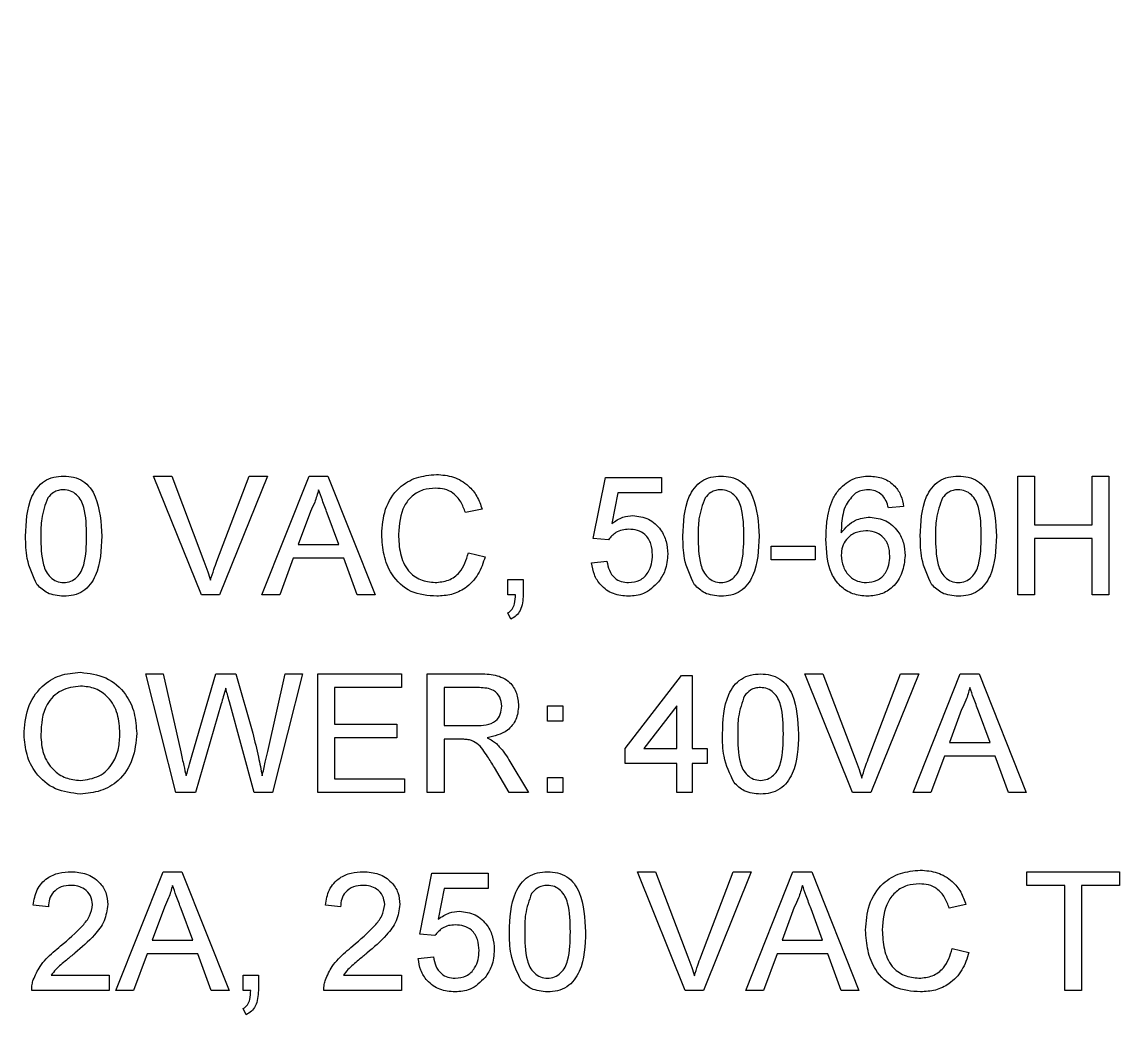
# Model space of a CAD drawing. Header units: inches. Extents: x 0.2 to 38.3, y 0.1 to 29.6.
# Drawn here: x 30.08 to 30.636, y 8.358 to 8.866 of the extents above; entities that cross this region are included whole.
import ezdxf

# ---------------------------------------------------------------- set-up
doc = ezdxf.new("R2010")
doc.units = ezdxf.units.IN
doc.header["$LTSCALE"] = 3.5
doc.header["$MEASUREMENT"] = 0
doc.styles.add('SLDTEXTSTYLE0', font='TXT', dxfattribs={"width": 0.75})
doc.dimstyles.new('SLDDIMSTYLE0', dxfattribs={"dimtxt": 0.401042, "dimasz": 0.385, "dimexe": 0, "dimexo": 0.0625, "dimgap": 0.10026, "dimtad": 0, "dimtih": 1, "dimtoh": 1, "dimrnd": 1e-09, "dimzin": 12, "dimdsep": 46, "dimtxsty": 'SLDTEXTSTYLE0', "dimsah": 1, "dimcen": 0.09, "dimadec": 0, "dimazin": 3, "dimtfac": 1, "dimtofl": 0, "dimtmove": 0, "dimatfit": 3, "dimfxl": 1, "dimfrac": 2, "dimtolj": 1, "dimtzin": 12, "dimarcsym": 0})

# ---------------------------------------------------------------- blocks, each defined once
blk = doc.blocks.new('_D_7')
at = {"color": 7, "linetype": 'Continuous', "lineweight": 0}
for p, q in [((27.09176, 8.5333), (27.09176, 12.37113)), ((35.3657, 8.9513), (35.3657, 12.37113)), ((27.09176, 12.12613), (29.76689, 12.12613)), ((30.24002, 12.12613), (30.11803, 12.12613)), ((30.11803, 12.12613), (30.11803, 11.48892)), ((32.57571, 12.12613), (32.6977, 12.12613)), ((32.6977, 12.12613), (32.6977, 11.48892)), ((35.3657, 12.12613), (33.04884, 12.12613)), ((30.11803, 11.48892), (30.24002, 11.48892)), ((32.6977, 11.48892), (32.57571, 11.48892))]:
    blk.add_line(p, q, dxfattribs=at)
for points in [[(27.09176, 12.12613), (27.47676, 12.07363), (27.47676, 12.17863)], [(35.3657, 12.12613), (34.9807, 12.17863), (34.9807, 12.07363)]]:
    blk.add_solid(points, dxfattribs=at)
at = {"color": 7, "linetype": 'Continuous', "lineweight": 0, "char_height": 0.401042, "attachment_point": 1, "style": 'SLDTEXTSTYLE0'}
for s, insert in [('8.27in', (30.67299, 12.72443)), ('210.2mm', (30.24002, 12.00589))]:
    blk.add_mtext(s, dxfattribs=dict(at, insert=insert))

msp = doc.modelspace()

# ---------------------------------------------------------------- linework, layer by layer
at = {"color": 7, "linetype": 'Continuous', "lineweight": 15}
for p, q in [((30.14603, 8.6363), (30.1552, 8.6363)), ((30.17023, 8.5763), (30.14603, 8.6363)), ((30.1552, 8.6363), (30.17153, 8.59329)), ((30.17808, 8.59329), (30.19444, 8.6363)), ((30.20361, 8.6363), (30.1794, 8.5763)), ((30.19444, 8.6363), (30.20361, 8.6363)), ((30.20084, 8.5763), (30.22466, 8.6363)), ((30.22466, 8.6363), (30.23421, 8.6363)), ((30.23421, 8.6363), (30.25803, 8.5763)), ((30.5829, 8.6363), (30.59136, 8.6363)), ((30.5829, 8.5763), (30.5829, 8.6363)), ((30.59136, 8.6363), (30.59136, 8.61168)), ((30.62059, 8.6363), (30.62905, 8.6363)), ((30.62059, 8.61168), (30.62059, 8.6363)), ((30.62905, 8.6363), (30.62905, 8.5763)), ((30.36828, 8.60476), (30.37444, 8.63553)), ((30.37444, 8.63553), (30.4029, 8.63553)), ((30.4029, 8.63553), (30.4029, 8.62784)), ((30.38072, 8.62784), (30.37767, 8.6123)), ((30.4029, 8.62784), (30.38072, 8.62784)), ((30.31213, 8.61963), (30.30367, 8.61781)), ((30.5252, 8.62091), (30.51751, 8.62015)), ((30.22534, 8.61829), (30.2192, 8.60168)), ((30.23968, 8.60168), (30.23385, 8.61745)), ((30.59136, 8.61168), (30.62059, 8.61168)), ((30.37597, 8.60399), (30.36828, 8.60476)), ((30.59136, 8.60476), (30.59136, 8.5763)), ((30.62059, 8.60476), (30.59136, 8.60476)), ((30.62059, 8.5763), (30.62059, 8.60476)), ((30.2192, 8.60168), (30.23968, 8.60168)), ((30.3052, 8.59748), (30.31367, 8.59551)), ((30.45828, 8.60091), (30.48059, 8.60091)), ((30.45828, 8.59399), (30.45828, 8.60091)), ((30.48059, 8.60091), (30.48059, 8.59399)), ((30.21665, 8.59476), (30.20982, 8.5763)), ((30.24222, 8.59476), (30.21665, 8.59476)), ((30.24905, 8.5763), (30.24222, 8.59476)), ((30.36751, 8.59245), (30.3752, 8.59322)), ((30.48059, 8.59399), (30.45828, 8.59399)), ((30.3252, 8.58399), (30.3329, 8.58399)), ((30.3252, 8.5763), (30.3252, 8.58399)), ((30.3329, 8.58399), (30.3329, 8.5763)), ((30.1794, 8.5763), (30.17023, 8.5763)), ((30.20982, 8.5763), (30.20084, 8.5763)), ((30.25803, 8.5763), (30.24905, 8.5763)), ((30.32903, 8.5763), (30.3252, 8.5763)), ((30.59136, 8.5763), (30.5829, 8.5763)), ((30.62905, 8.5763), (30.62059, 8.5763)), ((30.32674, 8.56399), (30.3252, 8.56707)), ((30.14213, 8.5363), (30.15087, 8.5363)), ((30.15724, 8.4763), (30.14213, 8.5363)), ((30.15087, 8.5363), (30.15977, 8.49684)), ((30.1656, 8.49535), (30.17745, 8.5363)), ((30.17745, 8.5363), (30.18763, 8.5363)), ((30.18763, 8.5363), (30.1962, 8.50624)), ((30.20376, 8.49707), (30.21262, 8.5363)), ((30.22136, 8.5363), (30.20624, 8.4763)), ((30.21262, 8.5363), (30.22136, 8.5363)), ((30.22905, 8.5363), (30.27136, 8.5363)), ((30.22905, 8.4763), (30.22905, 8.5363)), ((30.27136, 8.5363), (30.27136, 8.52938)), ((30.28444, 8.5363), (30.31047, 8.5363)), ((30.28444, 8.4763), (30.28444, 8.5363)), ((30.47526, 8.5363), (30.48444, 8.5363)), ((30.49946, 8.4763), (30.47526, 8.5363)), ((30.48444, 8.5363), (30.50076, 8.49329)), ((30.50731, 8.49329), (30.52367, 8.5363)), ((30.53284, 8.5363), (30.50863, 8.4763)), ((30.52367, 8.5363), (30.53284, 8.5363)), ((30.53007, 8.4763), (30.55389, 8.5363)), ((30.55389, 8.5363), (30.56344, 8.5363)), ((30.56344, 8.5363), (30.58726, 8.4763)), ((30.38444, 8.49861), (30.4129, 8.53553)), ((30.4129, 8.53553), (30.41828, 8.53553)), ((30.41828, 8.53553), (30.41828, 8.49861)), ((30.23751, 8.52938), (30.23751, 8.51091)), ((30.27136, 8.52938), (30.23751, 8.52938)), ((30.31078, 8.52938), (30.2929, 8.52938)), ((30.2929, 8.52938), (30.2929, 8.51015)), ((30.18024, 8.52119), (30.16725, 8.4763)), ((30.19694, 8.4763), (30.1844, 8.52215)), ((30.3452, 8.52015), (30.3529, 8.52015)), ((30.3452, 8.51245), (30.3452, 8.52015)), ((30.3529, 8.52015), (30.3529, 8.51245)), ((30.41059, 8.52022), (30.39393, 8.49861)), ((30.41059, 8.49861), (30.41059, 8.52022)), ((30.55457, 8.51829), (30.54843, 8.50168)), ((30.56891, 8.50168), (30.56308, 8.51745)), ((30.23751, 8.51091), (30.26905, 8.51091)), ((30.26905, 8.51091), (30.26905, 8.50399)), ((30.2929, 8.51015), (30.30897, 8.51015)), ((30.3529, 8.51245), (30.3452, 8.51245)), ((30.23751, 8.50399), (30.23751, 8.48322)), ((30.26905, 8.50399), (30.23751, 8.50399)), ((30.2929, 8.50322), (30.2929, 8.4763)), ((30.30156, 8.50322), (30.2929, 8.50322)), ((30.38444, 8.49091), (30.38444, 8.49861)), ((30.39393, 8.49861), (30.41059, 8.49861)), ((30.41828, 8.49861), (30.42597, 8.49861)), ((30.42597, 8.49861), (30.42597, 8.49091)), ((30.54843, 8.50168), (30.56891, 8.50168)), ((30.32566, 8.49286), (30.33551, 8.4763)), ((30.54588, 8.49476), (30.53905, 8.4763)), ((30.57145, 8.49476), (30.54588, 8.49476)), ((30.57828, 8.4763), (30.57145, 8.49476)), ((30.32581, 8.4763), (30.31833, 8.48897)), ((30.41059, 8.49091), (30.38444, 8.49091)), ((30.41059, 8.4763), (30.41059, 8.49091)), ((30.41828, 8.49091), (30.41828, 8.4763)), ((30.42597, 8.49091), (30.41828, 8.49091)), ((30.23751, 8.48322), (30.2729, 8.48322)), ((30.2729, 8.48322), (30.2729, 8.4763)), ((30.3452, 8.48399), (30.3529, 8.48399)), ((30.3452, 8.4763), (30.3452, 8.48399)), ((30.3529, 8.48399), (30.3529, 8.4763)), ((30.16725, 8.4763), (30.15724, 8.4763)), ((30.20624, 8.4763), (30.19694, 8.4763)), ((30.2729, 8.4763), (30.22905, 8.4763)), ((30.2929, 8.4763), (30.28444, 8.4763)), ((30.33551, 8.4763), (30.32581, 8.4763)), ((30.3529, 8.4763), (30.3452, 8.4763)), ((30.41828, 8.4763), (30.41059, 8.4763)), ((30.50863, 8.4763), (30.49946, 8.4763)), ((30.53905, 8.4763), (30.53007, 8.4763)), ((30.58726, 8.4763), (30.57828, 8.4763)), ((30.127, 8.3763), (30.15082, 8.4363)), ((30.15082, 8.4363), (30.16036, 8.4363)), ((30.16036, 8.4363), (30.18418, 8.3763)), ((30.39065, 8.4363), (30.39982, 8.4363)), ((30.41484, 8.3763), (30.39065, 8.4363)), ((30.39982, 8.4363), (30.41614, 8.39329)), ((30.42269, 8.39329), (30.43905, 8.4363)), ((30.44822, 8.4363), (30.42401, 8.3763)), ((30.43905, 8.4363), (30.44822, 8.4363)), ((30.44546, 8.3763), (30.46928, 8.4363)), ((30.46928, 8.4363), (30.47882, 8.4363)), ((30.47882, 8.4363), (30.50264, 8.3763)), ((30.58751, 8.4363), (30.63444, 8.4363)), ((30.58751, 8.42938), (30.58751, 8.4363)), ((30.63444, 8.4363), (30.63444, 8.42938)), ((30.28059, 8.40476), (30.28674, 8.43553)), ((30.28674, 8.43553), (30.3152, 8.43553)), ((30.3152, 8.43553), (30.3152, 8.42784)), ((30.29303, 8.42784), (30.28998, 8.4123)), ((30.3152, 8.42784), (30.29303, 8.42784)), ((30.60674, 8.42938), (30.58751, 8.42938)), ((30.60674, 8.3763), (30.60674, 8.42938)), ((30.6152, 8.42938), (30.6152, 8.3763)), ((30.63444, 8.42938), (30.6152, 8.42938)), ((30.55674, 8.41963), (30.54828, 8.41781)), ((30.0929, 8.41861), (30.0852, 8.41938)), ((30.15149, 8.41829), (30.14535, 8.40168)), ((30.16583, 8.40168), (30.16, 8.41745)), ((30.24059, 8.41861), (30.2329, 8.41938)), ((30.46995, 8.41829), (30.46381, 8.40168)), ((30.48429, 8.40168), (30.47846, 8.41745)), ((30.28828, 8.40399), (30.28059, 8.40476)), ((30.14535, 8.40168), (30.16583, 8.40168)), ((30.46381, 8.40168), (30.48429, 8.40168)), ((30.54982, 8.39748), (30.55828, 8.39551)), ((30.1428, 8.39476), (30.13597, 8.3763)), ((30.16838, 8.39476), (30.1428, 8.39476)), ((30.1752, 8.3763), (30.16838, 8.39476)), ((30.27982, 8.39245), (30.28751, 8.39322)), ((30.46126, 8.39476), (30.45444, 8.3763)), ((30.48684, 8.39476), (30.46126, 8.39476)), ((30.49367, 8.3763), (30.48684, 8.39476)), ((30.09432, 8.38399), (30.12367, 8.38399)), ((30.12367, 8.38399), (30.12367, 8.3763)), ((30.19136, 8.38399), (30.19905, 8.38399)), ((30.19136, 8.3763), (30.19136, 8.38399)), ((30.19905, 8.38399), (30.19905, 8.3763)), ((30.24201, 8.38399), (30.27136, 8.38399)), ((30.27136, 8.38399), (30.27136, 8.3763)), ((30.12367, 8.3763), (30.08444, 8.3763)), ((30.13597, 8.3763), (30.127, 8.3763)), ((30.18418, 8.3763), (30.1752, 8.3763)), ((30.19518, 8.3763), (30.19136, 8.3763)), ((30.27136, 8.3763), (30.23213, 8.3763)), ((30.42401, 8.3763), (30.41484, 8.3763)), ((30.45444, 8.3763), (30.44546, 8.3763)), ((30.50264, 8.3763), (30.49367, 8.3763)), ((30.6152, 8.3763), (30.60674, 8.3763)), ((30.1929, 8.36399), (30.19136, 8.36707))]:
    msp.add_line(p, q, dxfattribs=at)
for points, knots in [([(30.08136, 8.60589), (30.08159, 8.61281), (30.08187, 8.62148), (30.08697, 8.63039), (30.09072, 8.63394), (30.09549, 8.636), (30.09889, 8.6362), (30.10059, 8.6363)], [0, 0, 0, 0, 0.499148, 0.624522, 0.749596, 0.874674, 1, 1, 1, 1]), ([(30.10059, 8.6363), (30.10229, 8.63619), (30.10569, 8.63597), (30.11045, 8.63393), (30.11429, 8.63045), (30.11903, 8.62133), (30.11947, 8.61275), (30.11982, 8.60589)], [0, 0, 0, 0, 0.125373, 0.250643, 0.375698, 0.501113, 1, 1, 1, 1]), ([(30.26136, 8.60674), (30.26168, 8.61107), (30.26233, 8.61971), (30.26901, 8.63032), (30.27883, 8.63613), (30.28561, 8.63675), (30.289, 8.63707)], [0, 0, 0, 0, 0.280492, 0.55957, 0.779616, 1, 1, 1, 1]), ([(30.289, 8.63707), (30.29194, 8.63685), (30.29781, 8.63642), (30.30502, 8.63207), (30.30984, 8.62616), (30.31136, 8.62181), (30.31213, 8.61963)], [0, 0, 0, 0, 0.280081, 0.559446, 0.779548, 1, 1, 1, 1]), ([(30.41367, 8.60589), (30.4139, 8.61281), (30.41418, 8.62148), (30.41927, 8.63039), (30.42302, 8.63394), (30.4278, 8.636), (30.4312, 8.6362), (30.4329, 8.6363)], [0, 0, 0, 0, 0.499149, 0.624521, 0.749596, 0.874674, 1, 1, 1, 1]), ([(30.4329, 8.6363), (30.4346, 8.63619), (30.43799, 8.63597), (30.44276, 8.63393), (30.4466, 8.63045), (30.45134, 8.62133), (30.45178, 8.61275), (30.45213, 8.60589)], [0, 0, 0, 0, 0.125373, 0.250642, 0.375697, 0.501113, 1, 1, 1, 1]), ([(30.49251, 8.62948), (30.49498, 8.63172), (30.49939, 8.63571), (30.50528, 8.63612), (30.50788, 8.6363)], [0, 0, 0, 0, 0.558382, 1, 1, 1, 1]), ([(30.50788, 8.6363), (30.51029, 8.6361), (30.51509, 8.63571), (30.5208, 8.63176), (30.52415, 8.62648), (30.52485, 8.62277), (30.5252, 8.62091)], [0, 0, 0, 0, 0.28005, 0.559186, 0.779375, 1, 1, 1, 1]), ([(30.53367, 8.60589), (30.5339, 8.61281), (30.53418, 8.62148), (30.53927, 8.63039), (30.54302, 8.63394), (30.5478, 8.636), (30.5512, 8.6362), (30.5529, 8.6363)], [0, 0, 0, 0, 0.499149, 0.624523, 0.749597, 0.874675, 1, 1, 1, 1]), ([(30.5529, 8.6363), (30.5546, 8.63619), (30.55799, 8.63597), (30.56276, 8.63393), (30.5666, 8.63045), (30.57134, 8.62133), (30.57178, 8.61275), (30.57213, 8.60589)], [0, 0, 0, 0, 0.125375, 0.250644, 0.375697, 0.501113, 1, 1, 1, 1]), ([(30.09252, 8.62527), (30.09127, 8.62177), (30.08903, 8.6155), (30.08905, 8.60885), (30.08905, 8.60591)], [0, 0, 0, 0, 0.558059, 1, 1, 1, 1]), ([(30.10051, 8.62938), (30.09963, 8.62932), (30.09789, 8.62921), (30.09496, 8.62796), (30.09345, 8.62629), (30.09252, 8.62527)], [0, 0, 0, 0, 0.280462, 0.560693, 1, 1, 1, 1]), ([(30.11213, 8.60591), (30.11207, 8.61083), (30.11201, 8.61698), (30.10959, 8.62398), (30.1073, 8.62688), (30.10419, 8.62903), (30.10173, 8.62926), (30.10051, 8.62938)], [0, 0, 0, 0, 0.500352, 0.625528, 0.750516, 0.875256, 1, 1, 1, 1]), ([(30.22944, 8.62938), (30.22886, 8.62723), (30.22784, 8.62341), (30.2261, 8.61986), (30.22534, 8.61829)], [0, 0, 0, 0, 0.559913, 1, 1, 1, 1]), ([(30.23385, 8.61745), (30.23302, 8.61968), (30.23155, 8.62365), (30.23008, 8.62763), (30.22944, 8.62938)], [0, 0, 0, 0, 0.560002, 1, 1, 1, 1]), ([(30.28859, 8.63015), (30.28647, 8.63), (30.28224, 8.62971), (30.27658, 8.62649), (30.27075, 8.61911), (30.2702, 8.61186), (30.26982, 8.60678)], [0, 0, 0, 0, 0.187224, 0.373903, 0.560736, 1, 1, 1, 1]), ([(30.30367, 8.61781), (30.303, 8.61968), (30.30168, 8.62341), (30.29796, 8.62767), (30.29326, 8.62987), (30.29015, 8.63005), (30.28859, 8.63015)], [0, 0, 0, 0, 0.2805514, 0.5597409, 0.7796521, 1, 1, 1, 1]), ([(30.42483, 8.62527), (30.42358, 8.62177), (30.42134, 8.6155), (30.42135, 8.60885), (30.42136, 8.60591)], [0, 0, 0, 0, 0.558059, 1, 1, 1, 1]), ([(30.43281, 8.62938), (30.43194, 8.62932), (30.4302, 8.62921), (30.42727, 8.62796), (30.42576, 8.62629), (30.42483, 8.62527)], [0, 0, 0, 0, 0.2804472, 0.5606795, 1, 1, 1, 1]), ([(30.44444, 8.60591), (30.44438, 8.61083), (30.44431, 8.61698), (30.4419, 8.62398), (30.43961, 8.62688), (30.4365, 8.62903), (30.43404, 8.62926), (30.43281, 8.62938)], [0, 0, 0, 0, 0.5003508, 0.6255289, 0.7505165, 0.8752558, 1, 1, 1, 1]), ([(30.48597, 8.60439), (30.48605, 8.60739), (30.48618, 8.61233), (30.48744, 8.61909), (30.48919, 8.62469), (30.49141, 8.62789), (30.49251, 8.62948)], [0, 0, 0, 0, 0.340205, 0.560345, 0.780333, 1, 1, 1, 1]), ([(30.50083, 8.6276), (30.49909, 8.62578), (30.49621, 8.62279), (30.49445, 8.61726), (30.49379, 8.61247), (30.49371, 8.60924), (30.49367, 8.60762)], [0, 0, 0, 0, 0.338461, 0.55864, 0.779284, 1, 1, 1, 1]), ([(30.50738, 8.62938), (30.50609, 8.62928), (30.50378, 8.62911), (30.50173, 8.62806), (30.50083, 8.6276)], [0, 0, 0, 0, 0.5597229, 1, 1, 1, 1]), ([(30.51474, 8.6263), (30.51353, 8.62729), (30.51137, 8.62907), (30.5086, 8.62928), (30.50738, 8.62938)], [0, 0, 0, 0, 0.559002, 1, 1, 1, 1]), ([(30.51751, 8.62015), (30.5172, 8.62139), (30.51664, 8.62362), (30.51532, 8.62548), (30.51474, 8.6263)], [0, 0, 0, 0, 0.5604874, 1, 1, 1, 1]), ([(30.54483, 8.62527), (30.54358, 8.62177), (30.54134, 8.6155), (30.54135, 8.60885), (30.54136, 8.60591)], [0, 0, 0, 0, 0.558059, 1, 1, 1, 1]), ([(30.55281, 8.62938), (30.55194, 8.62932), (30.5502, 8.62921), (30.54727, 8.62796), (30.54576, 8.62629), (30.54483, 8.62527)], [0, 0, 0, 0, 0.280454, 0.560686, 1, 1, 1, 1]), ([(30.56444, 8.60591), (30.56438, 8.61083), (30.56431, 8.61698), (30.5619, 8.62398), (30.55961, 8.62688), (30.5565, 8.62903), (30.55404, 8.62926), (30.55281, 8.62938)], [0, 0, 0, 0, 0.500351, 0.625529, 0.750516, 0.875256, 1, 1, 1, 1]), ([(30.37767, 8.6123), (30.37949, 8.61355), (30.38274, 8.61578), (30.38665, 8.61614), (30.38837, 8.6163)], [0, 0, 0, 0, 0.559936, 1, 1, 1, 1]), ([(30.38837, 8.6163), (30.39111, 8.61594), (30.39661, 8.61523), (30.40242, 8.60974), (30.40556, 8.60335), (30.40583, 8.59903), (30.40597, 8.59688)], [0, 0, 0, 0, 0.279171, 0.558799, 0.77917, 1, 1, 1, 1]), ([(30.49367, 8.60762), (30.49587, 8.61012), (30.4998, 8.61459), (30.50566, 8.61524), (30.50825, 8.61553)], [0, 0, 0, 0, 0.558626, 1, 1, 1, 1]), ([(30.50825, 8.61553), (30.511, 8.61516), (30.51651, 8.61443), (30.52238, 8.60897), (30.52555, 8.60255), (30.52583, 8.59823), (30.52597, 8.59606)], [0, 0, 0, 0, 0.279141, 0.558816, 0.779171, 1, 1, 1, 1]), ([(30.38624, 8.60938), (30.38511, 8.60932), (30.38284, 8.60921), (30.379, 8.60763), (30.37712, 8.60537), (30.37597, 8.60399)], [0, 0, 0, 0, 0.280928, 0.561162, 1, 1, 1, 1]), ([(30.39828, 8.59642), (30.39816, 8.5983), (30.39792, 8.60206), (30.39507, 8.60676), (30.39068, 8.60911), (30.38772, 8.60929), (30.38624, 8.60938)], [0, 0, 0, 0, 0.280653, 0.559591, 0.779289, 1, 1, 1, 1]), ([(30.50612, 8.60861), (30.50428, 8.60841), (30.50059, 8.60801), (30.49639, 8.60474), (30.49397, 8.60056), (30.49377, 8.59767), (30.49367, 8.59622)], [0, 0, 0, 0, 0.279741, 0.55934, 0.779412, 1, 1, 1, 1]), ([(30.51828, 8.59582), (30.51815, 8.59769), (30.51788, 8.60143), (30.51483, 8.60593), (30.51053, 8.60832), (30.50759, 8.60851), (30.50612, 8.60861)], [0, 0, 0, 0, 0.280456, 0.559363, 0.779313, 1, 1, 1, 1]), ([(30.08719, 8.58131), (30.08514, 8.58567), (30.08148, 8.59349), (30.08139, 8.60209), (30.08136, 8.60589)], [0, 0, 0, 0, 0.557974, 1, 1, 1, 1]), ([(30.08905, 8.60591), (30.08911, 8.60102), (30.08919, 8.59489), (30.09152, 8.58788), (30.09386, 8.58502), (30.09691, 8.58283), (30.09936, 8.58258), (30.10059, 8.58245)], [0, 0, 0, 0, 0.500362, 0.625567, 0.750535, 0.875301, 1, 1, 1, 1]), ([(30.10059, 8.58245), (30.10181, 8.58258), (30.10426, 8.58285), (30.10733, 8.58501), (30.10964, 8.58789), (30.112, 8.59489), (30.11207, 8.60102), (30.11213, 8.60591)], [0, 0, 0, 0, 0.124655, 0.249418, 0.374385, 0.499589, 1, 1, 1, 1]), ([(30.11982, 8.60589), (30.11958, 8.59898), (30.11929, 8.59032), (30.11421, 8.58141), (30.11046, 8.57786), (30.10568, 8.57582), (30.10229, 8.57563), (30.10059, 8.57553)], [0, 0, 0, 0, 0.499116, 0.624458, 0.749556, 0.874658, 1, 1, 1, 1]), ([(30.28917, 8.57553), (30.28467, 8.57586), (30.27571, 8.57652), (30.26624, 8.58563), (30.2621, 8.59632), (30.2616, 8.60327), (30.26136, 8.60674)], [0, 0, 0, 0, 0.279955, 0.558087, 0.778912, 1, 1, 1, 1]), ([(30.26982, 8.60678), (30.26999, 8.60356), (30.27032, 8.59713), (30.27382, 8.58851), (30.28078, 8.58334), (30.28584, 8.58275), (30.28838, 8.58245)], [0, 0, 0, 0, 0.281245, 0.560716, 0.780137, 1, 1, 1, 1]), ([(30.4195, 8.58131), (30.41745, 8.58567), (30.41378, 8.59349), (30.4137, 8.60209), (30.41367, 8.60589)], [0, 0, 0, 0, 0.557973, 1, 1, 1, 1]), ([(30.42136, 8.60591), (30.42142, 8.60102), (30.4215, 8.59489), (30.42383, 8.58788), (30.42617, 8.58502), (30.42922, 8.58283), (30.43167, 8.58258), (30.4329, 8.58245)], [0, 0, 0, 0, 0.500364, 0.625568, 0.750539, 0.875305, 1, 1, 1, 1]), ([(30.4329, 8.58245), (30.43412, 8.58258), (30.43656, 8.58285), (30.43963, 8.58501), (30.44195, 8.58789), (30.4443, 8.59489), (30.44438, 8.60102), (30.44444, 8.60591)], [0, 0, 0, 0, 0.124654, 0.249422, 0.374388, 0.499591, 1, 1, 1, 1]), ([(30.45213, 8.60589), (30.45189, 8.59898), (30.4516, 8.59032), (30.44652, 8.58141), (30.44277, 8.57786), (30.43799, 8.57582), (30.4346, 8.57563), (30.4329, 8.57553)], [0, 0, 0, 0, 0.499114, 0.624458, 0.749553, 0.874659, 1, 1, 1, 1]), ([(30.50701, 8.57553), (30.50448, 8.57575), (30.49943, 8.5762), (30.49286, 8.58043), (30.48654, 8.58968), (30.48621, 8.59832), (30.48597, 8.60439)], [0, 0, 0, 0, 0.186919, 0.37355, 0.560232, 1, 1, 1, 1]), ([(30.5395, 8.58131), (30.53745, 8.58567), (30.53378, 8.59349), (30.5337, 8.60209), (30.53367, 8.60589)], [0, 0, 0, 0, 0.557973, 1, 1, 1, 1]), ([(30.54136, 8.60591), (30.54142, 8.60102), (30.5415, 8.59489), (30.54383, 8.58788), (30.54617, 8.58502), (30.54922, 8.58283), (30.55167, 8.58258), (30.5529, 8.58245)], [0, 0, 0, 0, 0.5003641, 0.6255689, 0.7505391, 0.8753053, 1, 1, 1, 1]), ([(30.5529, 8.58245), (30.55412, 8.58258), (30.55656, 8.58285), (30.55963, 8.58501), (30.56195, 8.58789), (30.5643, 8.59489), (30.56438, 8.60102), (30.56444, 8.60591)], [0, 0, 0, 0, 0.124657, 0.249422, 0.374388, 0.499591, 1, 1, 1, 1]), ([(30.57213, 8.60589), (30.57189, 8.59898), (30.5716, 8.59032), (30.56652, 8.58141), (30.56277, 8.57786), (30.55799, 8.57582), (30.5546, 8.57563), (30.5529, 8.57553)], [0, 0, 0, 0, 0.499114, 0.624458, 0.749553, 0.874657, 1, 1, 1, 1]), ([(30.28838, 8.58245), (30.29068, 8.58268), (30.29529, 8.58312), (30.30231, 8.58821), (30.30411, 8.59397), (30.3052, 8.59748)], [0, 0, 0, 0, 0.280713, 0.560905, 1, 1, 1, 1]), ([(30.17153, 8.59329), (30.1722, 8.5915), (30.1734, 8.58831), (30.17438, 8.58504), (30.17482, 8.58361)], [0, 0, 0, 0, 0.559998, 1, 1, 1, 1]), ([(30.17482, 8.58361), (30.17537, 8.58543), (30.17636, 8.5887), (30.17755, 8.59189), (30.17808, 8.59329)], [0, 0, 0, 0, 0.559975, 1, 1, 1, 1]), ([(30.31367, 8.59551), (30.31267, 8.59243), (30.31069, 8.5863), (30.30435, 8.5796), (30.29675, 8.57603), (30.2917, 8.5757), (30.28917, 8.57553)], [0, 0, 0, 0, 0.280256, 0.559546, 0.779589, 1, 1, 1, 1]), ([(30.38615, 8.57553), (30.38353, 8.57575), (30.37829, 8.57618), (30.37214, 8.58058), (30.3685, 8.58635), (30.36784, 8.59042), (30.36751, 8.59245)], [0, 0, 0, 0, 0.280069, 0.559249, 0.779433, 1, 1, 1, 1]), ([(30.3752, 8.59322), (30.37552, 8.59166), (30.37616, 8.58854), (30.37874, 8.58474), (30.38244, 8.58271), (30.38495, 8.58254), (30.3862, 8.58245)], [0, 0, 0, 0, 0.2807145, 0.5599301, 0.7796213, 1, 1, 1, 1]), ([(30.3862, 8.58245), (30.38817, 8.58266), (30.3921, 8.58307), (30.39616, 8.58714), (30.39803, 8.59183), (30.3982, 8.59489), (30.39828, 8.59642)], [0, 0, 0, 0, 0.279537, 0.558252, 0.778885, 1, 1, 1, 1]), ([(30.40597, 8.59688), (30.40576, 8.59403), (30.40539, 8.58894), (30.40261, 8.58469), (30.40138, 8.58281)], [0, 0, 0, 0, 0.559725, 1, 1, 1, 1]), ([(30.49367, 8.59622), (30.49389, 8.59426), (30.49434, 8.59036), (30.49743, 8.58565), (30.50179, 8.58285), (30.50487, 8.58258), (30.50642, 8.58245)], [0, 0, 0, 0, 0.280082, 0.559769, 0.779687, 1, 1, 1, 1]), ([(30.50642, 8.58245), (30.50831, 8.58267), (30.51209, 8.5831), (30.51612, 8.58689), (30.51804, 8.59138), (30.5182, 8.59434), (30.51828, 8.59582)], [0, 0, 0, 0, 0.279488, 0.558551, 0.778978, 1, 1, 1, 1]), ([(30.52597, 8.59606), (30.52567, 8.59314), (30.52507, 8.5873), (30.52043, 8.58027), (30.51391, 8.57615), (30.50931, 8.57574), (30.50701, 8.57553)], [0, 0, 0, 0, 0.28023, 0.55976, 0.779758, 1, 1, 1, 1]), ([(30.10059, 8.57553), (30.0977, 8.57578), (30.09255, 8.57622), (30.08883, 8.57976), (30.08719, 8.58131)], [0, 0, 0, 0, 0.55972, 1, 1, 1, 1]), ([(30.40138, 8.58281), (30.399, 8.58044), (30.39473, 8.57619), (30.38878, 8.57573), (30.38615, 8.57553)], [0, 0, 0, 0, 0.5584832, 1, 1, 1, 1]), ([(30.4329, 8.57553), (30.43001, 8.57578), (30.42485, 8.57622), (30.42113, 8.57976), (30.4195, 8.58131)], [0, 0, 0, 0, 0.559712, 1, 1, 1, 1]), ([(30.5529, 8.57553), (30.55001, 8.57578), (30.54485, 8.57622), (30.54113, 8.57976), (30.5395, 8.58131)], [0, 0, 0, 0, 0.559714, 1, 1, 1, 1]), ([(30.3252, 8.56707), (30.32599, 8.56767), (30.32757, 8.56887), (30.32882, 8.57226), (30.32895, 8.57477), (30.32903, 8.5763)], [0, 0, 0, 0, 0.278929, 0.558844, 1, 1, 1, 1]), ([(30.3329, 8.5763), (30.33273, 8.57352), (30.33249, 8.56965), (30.32951, 8.56564), (30.32767, 8.56454), (30.32674, 8.56399)], [0, 0, 0, 0, 0.558554, 0.779133, 1, 1, 1, 1]), ([(30.08059, 8.50551), (30.08088, 8.51001), (30.08147, 8.51899), (30.08848, 8.5299), (30.09849, 8.53621), (30.10555, 8.53678), (30.10909, 8.53707)], [0, 0, 0, 0, 0.280571, 0.559576, 0.779561, 1, 1, 1, 1]), ([(30.10909, 8.53707), (30.1135, 8.53655), (30.12232, 8.53551), (30.13204, 8.52703), (30.13681, 8.51659), (30.13728, 8.50967), (30.13751, 8.5062)], [0, 0, 0, 0, 0.279564, 0.558585, 0.779087, 1, 1, 1, 1]), ([(30.31047, 8.5363), (30.31324, 8.53627), (30.31873, 8.53621), (30.32612, 8.53294), (30.32993, 8.52661), (30.33037, 8.52229), (30.33059, 8.52012)], [0, 0, 0, 0, 0.281672, 0.559203, 0.779411, 1, 1, 1, 1]), ([(30.43367, 8.50589), (30.43389, 8.51281), (30.43418, 8.52148), (30.43927, 8.53039), (30.44302, 8.53394), (30.4478, 8.536), (30.4512, 8.5362), (30.4529, 8.5363)], [0, 0, 0, 0, 0.49915, 0.624524, 0.749598, 0.874673, 1, 1, 1, 1]), ([(30.4529, 8.5363), (30.4546, 8.53619), (30.45799, 8.53597), (30.46276, 8.53393), (30.4666, 8.53045), (30.47134, 8.52133), (30.47178, 8.51275), (30.47213, 8.50589)], [0, 0, 0, 0, 0.125373, 0.250644, 0.375697, 0.501114, 1, 1, 1, 1]), ([(30.10913, 8.53015), (30.10577, 8.52969), (30.09903, 8.52879), (30.08979, 8.51972), (30.08933, 8.51084), (30.08905, 8.50541)], [0, 0, 0, 0, 0.280127, 0.559653, 1, 1, 1, 1]), ([(30.12905, 8.50626), (30.12885, 8.50954), (30.12844, 8.51607), (30.12394, 8.52433), (30.11685, 8.52934), (30.11171, 8.52988), (30.10913, 8.53015)], [0, 0, 0, 0, 0.280796, 0.560067, 0.779985, 1, 1, 1, 1]), ([(30.18251, 8.52905), (30.18209, 8.52758), (30.18133, 8.52496), (30.18057, 8.52234), (30.18024, 8.52119)], [0, 0, 0, 0, 0.559998, 1, 1, 1, 1]), ([(30.1844, 8.52215), (30.18404, 8.52344), (30.18341, 8.52574), (30.18279, 8.52804), (30.18251, 8.52905)], [0, 0, 0, 0, 0.5600067, 1, 1, 1, 1]), ([(30.32213, 8.51994), (30.32194, 8.52151), (30.32158, 8.52464), (30.31741, 8.52897), (30.3133, 8.52922), (30.31078, 8.52938)], [0, 0, 0, 0, 0.280403, 0.559975, 1, 1, 1, 1]), ([(30.44483, 8.52527), (30.44358, 8.52177), (30.44134, 8.5155), (30.44135, 8.50885), (30.44136, 8.50591)], [0, 0, 0, 0, 0.558059, 1, 1, 1, 1]), ([(30.45281, 8.52938), (30.45194, 8.52932), (30.4502, 8.52921), (30.44727, 8.52796), (30.44576, 8.52629), (30.44483, 8.52527)], [0, 0, 0, 0, 0.2804557, 0.5606897, 1, 1, 1, 1]), ([(30.46444, 8.50591), (30.46438, 8.51083), (30.46431, 8.51698), (30.4619, 8.52398), (30.45961, 8.52688), (30.4565, 8.52903), (30.45404, 8.52926), (30.45281, 8.52938)], [0, 0, 0, 0, 0.500352, 0.62553, 0.750516, 0.875256, 1, 1, 1, 1]), ([(30.55867, 8.52938), (30.55809, 8.52723), (30.55707, 8.52341), (30.55533, 8.51986), (30.55457, 8.51829)], [0, 0, 0, 0, 0.559915, 1, 1, 1, 1]), ([(30.56308, 8.51745), (30.56225, 8.51968), (30.56078, 8.52365), (30.55931, 8.52763), (30.55867, 8.52938)], [0, 0, 0, 0, 0.560003, 1, 1, 1, 1]), ([(30.30897, 8.51015), (30.31071, 8.51018), (30.31419, 8.51025), (30.31899, 8.51194), (30.32167, 8.51583), (30.32197, 8.51857), (30.32213, 8.51994)], [0, 0, 0, 0, 0.2815609, 0.5602414, 0.7798709, 1, 1, 1, 1]), ([(30.33059, 8.52012), (30.33034, 8.51778), (30.32985, 8.5131), (30.32432, 8.50618), (30.31833, 8.50482), (30.31468, 8.50399)], [0, 0, 0, 0, 0.280517, 0.560502, 1, 1, 1, 1]), ([(30.10905, 8.47553), (30.10472, 8.47603), (30.09605, 8.47702), (30.08646, 8.48522), (30.08148, 8.49533), (30.08089, 8.50211), (30.08059, 8.50551)], [0, 0, 0, 0, 0.2796, 0.558764, 0.77931, 1, 1, 1, 1]), ([(30.08905, 8.50541), (30.08925, 8.5022), (30.08966, 8.49579), (30.0945, 8.48796), (30.10146, 8.48317), (30.1065, 8.48269), (30.10901, 8.48245)], [0, 0, 0, 0, 0.280656, 0.559886, 0.77985, 1, 1, 1, 1]), ([(30.10901, 8.48245), (30.11231, 8.48287), (30.11889, 8.48371), (30.12571, 8.49058), (30.12869, 8.49854), (30.12893, 8.50369), (30.12905, 8.50626)], [0, 0, 0, 0, 0.2790981, 0.5581903, 0.7788059, 1, 1, 1, 1]), ([(30.13751, 8.5062), (30.13713, 8.50181), (30.13638, 8.49303), (30.12939, 8.48237), (30.11939, 8.47653), (30.1125, 8.47586), (30.10905, 8.47553)], [0, 0, 0, 0, 0.2803528, 0.5595004, 0.7796341, 1, 1, 1, 1]), ([(30.1962, 8.50624), (30.1972, 8.50224), (30.19898, 8.4951), (30.20036, 8.48787), (30.20097, 8.48469)], [0, 0, 0, 0, 0.559997, 1, 1, 1, 1]), ([(30.30573, 8.50295), (30.30496, 8.50305), (30.30357, 8.50322), (30.30218, 8.50322), (30.30156, 8.50322)], [0, 0, 0, 0, 0.559849, 1, 1, 1, 1]), ([(30.31833, 8.48897), (30.3172, 8.49084), (30.31533, 8.49393), (30.3125, 8.49803), (30.30973, 8.50138), (30.30707, 8.50242), (30.30573, 8.50295)], [0, 0, 0, 0, 0.3406, 0.560967, 0.780771, 1, 1, 1, 1]), ([(30.31468, 8.50399), (30.31561, 8.50353), (30.31727, 8.50271), (30.31871, 8.50155), (30.31934, 8.50103)], [0, 0, 0, 0, 0.560127, 1, 1, 1, 1]), ([(30.4395, 8.48131), (30.43745, 8.48567), (30.43378, 8.49349), (30.4337, 8.50209), (30.43367, 8.50589)], [0, 0, 0, 0, 0.5579734, 1, 1, 1, 1]), ([(30.44136, 8.50591), (30.44142, 8.50102), (30.4415, 8.49489), (30.44383, 8.48788), (30.44617, 8.48502), (30.44922, 8.48283), (30.45167, 8.48258), (30.4529, 8.48245)], [0, 0, 0, 0, 0.500363, 0.625567, 0.750539, 0.875305, 1, 1, 1, 1]), ([(30.4529, 8.48245), (30.45412, 8.48258), (30.45656, 8.48285), (30.45963, 8.48501), (30.46195, 8.48789), (30.4643, 8.49489), (30.46438, 8.50102), (30.46444, 8.50591)], [0, 0, 0, 0, 0.1246566, 0.2494199, 0.3743882, 0.4995912, 1, 1, 1, 1]), ([(30.47213, 8.50589), (30.47189, 8.49898), (30.4716, 8.49032), (30.46652, 8.48141), (30.46277, 8.47786), (30.45799, 8.47582), (30.4546, 8.47563), (30.4529, 8.47553)], [0, 0, 0, 0, 0.499114, 0.624458, 0.749553, 0.874657, 1, 1, 1, 1]), ([(30.31934, 8.50103), (30.32068, 8.49963), (30.32307, 8.49713), (30.32487, 8.49417), (30.32566, 8.49286)], [0, 0, 0, 0, 0.559794, 1, 1, 1, 1]), ([(30.15977, 8.49684), (30.16029, 8.49457), (30.1612, 8.49052), (30.16211, 8.48647), (30.16251, 8.48469)], [0, 0, 0, 0, 0.559999, 1, 1, 1, 1]), ([(30.16251, 8.48469), (30.16309, 8.48668), (30.16412, 8.49023), (30.16515, 8.49379), (30.1656, 8.49535)], [0, 0, 0, 0, 0.560004, 1, 1, 1, 1]), ([(30.20097, 8.48469), (30.2015, 8.487), (30.20243, 8.49112), (30.20336, 8.49525), (30.20376, 8.49707)], [0, 0, 0, 0, 0.559999, 1, 1, 1, 1]), ([(30.50076, 8.49329), (30.50143, 8.4915), (30.50263, 8.48831), (30.50362, 8.48504), (30.50405, 8.48361)], [0, 0, 0, 0, 0.559999, 1, 1, 1, 1]), ([(30.50405, 8.48361), (30.5046, 8.48543), (30.50559, 8.4887), (30.50678, 8.49189), (30.50731, 8.49329)], [0, 0, 0, 0, 0.559971, 1, 1, 1, 1]), ([(30.4529, 8.47553), (30.45001, 8.47578), (30.44485, 8.47622), (30.44113, 8.47976), (30.4395, 8.48131)], [0, 0, 0, 0, 0.559716, 1, 1, 1, 1]), ([(30.0852, 8.41938), (30.08565, 8.42204), (30.08653, 8.42735), (30.09169, 8.43323), (30.09813, 8.43595), (30.10233, 8.43618), (30.10444, 8.4363)], [0, 0, 0, 0, 0.280235, 0.558891, 0.779131, 1, 1, 1, 1]), ([(30.10444, 8.4363), (30.10705, 8.43612), (30.11228, 8.43576), (30.11853, 8.4316), (30.12234, 8.42589), (30.12271, 8.42179), (30.1229, 8.41974)], [0, 0, 0, 0, 0.280481, 0.559642, 0.779747, 1, 1, 1, 1]), ([(30.2329, 8.41938), (30.23334, 8.42204), (30.23423, 8.42735), (30.23938, 8.43323), (30.24582, 8.43595), (30.25002, 8.43618), (30.25213, 8.4363)], [0, 0, 0, 0, 0.2802349, 0.5588943, 0.7791358, 1, 1, 1, 1]), ([(30.25213, 8.4363), (30.25475, 8.43612), (30.25997, 8.43576), (30.26622, 8.4316), (30.27003, 8.42589), (30.2704, 8.42179), (30.27059, 8.41974)], [0, 0, 0, 0, 0.2804847, 0.559644, 0.7797486, 1, 1, 1, 1]), ([(30.32597, 8.40589), (30.3262, 8.41281), (30.32649, 8.42148), (30.33158, 8.43039), (30.33533, 8.43394), (30.34011, 8.436), (30.3435, 8.4362), (30.3452, 8.4363)], [0, 0, 0, 0, 0.499149, 0.624521, 0.749596, 0.874674, 1, 1, 1, 1]), ([(30.3452, 8.4363), (30.3469, 8.43619), (30.3503, 8.43597), (30.35507, 8.43393), (30.35891, 8.43045), (30.36365, 8.42133), (30.36408, 8.41275), (30.36444, 8.40589)], [0, 0, 0, 0, 0.125373, 0.250643, 0.375698, 0.501113, 1, 1, 1, 1]), ([(30.50597, 8.40674), (30.5063, 8.41107), (30.50694, 8.41971), (30.51363, 8.43032), (30.52344, 8.43613), (30.53023, 8.43675), (30.53362, 8.43707)], [0, 0, 0, 0, 0.280492, 0.55957, 0.779615, 1, 1, 1, 1]), ([(30.53362, 8.43707), (30.53656, 8.43685), (30.54243, 8.43642), (30.54963, 8.43207), (30.55445, 8.42616), (30.55598, 8.42181), (30.55674, 8.41963)], [0, 0, 0, 0, 0.2800803, 0.559449, 0.7795482, 1, 1, 1, 1]), ([(30.10427, 8.42938), (30.10261, 8.42925), (30.0993, 8.42901), (30.09531, 8.42631), (30.09318, 8.42251), (30.09299, 8.41991), (30.0929, 8.41861)], [0, 0, 0, 0, 0.28041, 0.559487, 0.779374, 1, 1, 1, 1]), ([(30.1152, 8.41966), (30.115, 8.4212), (30.1146, 8.42427), (30.11148, 8.42748), (30.10788, 8.42916), (30.10547, 8.4293), (30.10427, 8.42938)], [0, 0, 0, 0, 0.279081, 0.55861, 0.779043, 1, 1, 1, 1]), ([(30.15559, 8.42938), (30.15502, 8.42723), (30.154, 8.42341), (30.15226, 8.41986), (30.15149, 8.41829)], [0, 0, 0, 0, 0.5599172, 1, 1, 1, 1]), ([(30.16, 8.41745), (30.15917, 8.41968), (30.1577, 8.42365), (30.15623, 8.42763), (30.15559, 8.42938)], [0, 0, 0, 0, 0.560002, 1, 1, 1, 1]), ([(30.25196, 8.42938), (30.2503, 8.42925), (30.24699, 8.42901), (30.243, 8.42631), (30.24087, 8.42251), (30.24068, 8.41991), (30.24059, 8.41861)], [0, 0, 0, 0, 0.28041, 0.559487, 0.779374, 1, 1, 1, 1]), ([(30.2629, 8.41966), (30.26269, 8.4212), (30.26229, 8.42427), (30.25917, 8.42748), (30.25557, 8.42916), (30.25317, 8.4293), (30.25196, 8.42938)], [0, 0, 0, 0, 0.279081, 0.55861, 0.779043, 1, 1, 1, 1]), ([(30.33714, 8.42527), (30.33589, 8.42177), (30.33365, 8.4155), (30.33366, 8.40885), (30.33367, 8.40591)], [0, 0, 0, 0, 0.558059, 1, 1, 1, 1]), ([(30.34512, 8.42938), (30.34425, 8.42932), (30.34251, 8.42921), (30.33958, 8.42796), (30.33806, 8.42629), (30.33714, 8.42527)], [0, 0, 0, 0, 0.280447, 0.560679, 1, 1, 1, 1]), ([(30.35674, 8.40591), (30.35669, 8.41083), (30.35662, 8.41698), (30.35421, 8.42398), (30.35191, 8.42688), (30.3488, 8.42903), (30.34635, 8.42926), (30.34512, 8.42938)], [0, 0, 0, 0, 0.500351, 0.625529, 0.750517, 0.875256, 1, 1, 1, 1]), ([(30.47405, 8.42938), (30.47348, 8.42723), (30.47246, 8.42341), (30.47072, 8.41986), (30.46995, 8.41829)], [0, 0, 0, 0, 0.559915, 1, 1, 1, 1]), ([(30.47846, 8.41745), (30.47764, 8.41968), (30.47616, 8.42365), (30.4747, 8.42763), (30.47405, 8.42938)], [0, 0, 0, 0, 0.560002, 1, 1, 1, 1]), ([(30.53321, 8.43015), (30.53109, 8.43), (30.52685, 8.42971), (30.52119, 8.42649), (30.51537, 8.41911), (30.51482, 8.41186), (30.51444, 8.40678)], [0, 0, 0, 0, 0.1872223, 0.3739051, 0.5607356, 1, 1, 1, 1]), ([(30.54828, 8.41781), (30.54762, 8.41968), (30.5463, 8.42341), (30.54258, 8.42767), (30.53787, 8.42987), (30.53476, 8.43005), (30.53321, 8.43015)], [0, 0, 0, 0, 0.280553, 0.559738, 0.779652, 1, 1, 1, 1]), ([(30.09907, 8.39874), (30.10291, 8.40202), (30.10825, 8.40659), (30.11415, 8.41372), (30.11485, 8.41769), (30.1152, 8.41966)], [0, 0, 0, 0, 0.5613114, 0.7813866, 1, 1, 1, 1]), ([(30.1229, 8.41974), (30.12249, 8.41687), (30.12168, 8.41113), (30.11523, 8.40282), (30.10966, 8.39804), (30.10625, 8.39512)], [0, 0, 0, 0, 0.278741, 0.558833, 1, 1, 1, 1]), ([(30.24677, 8.39874), (30.2506, 8.40202), (30.25594, 8.40659), (30.26184, 8.41372), (30.26254, 8.41769), (30.2629, 8.41966)], [0, 0, 0, 0, 0.561314, 0.781386, 1, 1, 1, 1]), ([(30.27059, 8.41974), (30.27018, 8.41687), (30.26937, 8.41113), (30.26292, 8.40282), (30.25735, 8.39804), (30.25394, 8.39512)], [0, 0, 0, 0, 0.278743, 0.558833, 1, 1, 1, 1]), ([(30.28998, 8.4123), (30.2918, 8.41355), (30.29505, 8.41578), (30.29895, 8.41614), (30.30067, 8.4163)], [0, 0, 0, 0, 0.559936, 1, 1, 1, 1]), ([(30.30067, 8.4163), (30.30342, 8.41594), (30.30892, 8.41523), (30.31473, 8.40974), (30.31786, 8.40335), (30.31814, 8.39903), (30.31828, 8.39688)], [0, 0, 0, 0, 0.279171, 0.558799, 0.77917, 1, 1, 1, 1]), ([(30.29855, 8.40938), (30.29741, 8.40932), (30.29515, 8.40921), (30.29131, 8.40763), (30.28943, 8.40537), (30.28828, 8.40399)], [0, 0, 0, 0, 0.280929, 0.561162, 1, 1, 1, 1]), ([(30.31059, 8.39642), (30.31047, 8.3983), (30.31023, 8.40206), (30.30738, 8.40676), (30.30298, 8.40911), (30.30003, 8.40929), (30.29855, 8.40938)], [0, 0, 0, 0, 0.280653, 0.559591, 0.779289, 1, 1, 1, 1]), ([(30.3318, 8.38131), (30.32976, 8.38567), (30.32609, 8.39349), (30.32601, 8.40209), (30.32597, 8.40589)], [0, 0, 0, 0, 0.557973, 1, 1, 1, 1]), ([(30.33367, 8.40591), (30.33373, 8.40102), (30.33381, 8.39489), (30.33614, 8.38788), (30.33848, 8.38502), (30.34153, 8.38283), (30.34398, 8.38258), (30.3452, 8.38245)], [0, 0, 0, 0, 0.5003635, 0.6255674, 0.7505391, 0.8753055, 1, 1, 1, 1]), ([(30.3452, 8.38245), (30.34643, 8.38258), (30.34887, 8.38285), (30.35194, 8.38501), (30.35426, 8.38789), (30.35661, 8.39489), (30.35668, 8.40102), (30.35674, 8.40591)], [0, 0, 0, 0, 0.124654, 0.249418, 0.374388, 0.49959, 1, 1, 1, 1]), ([(30.36444, 8.40589), (30.3642, 8.39898), (30.3639, 8.39032), (30.35883, 8.38141), (30.35508, 8.37786), (30.3503, 8.37582), (30.3469, 8.37563), (30.3452, 8.37553)], [0, 0, 0, 0, 0.499114, 0.624458, 0.749553, 0.874659, 1, 1, 1, 1]), ([(30.53379, 8.37553), (30.52929, 8.37586), (30.52033, 8.37652), (30.51085, 8.38563), (30.50671, 8.39632), (30.50622, 8.40327), (30.50597, 8.40674)], [0, 0, 0, 0, 0.279956, 0.558088, 0.778912, 1, 1, 1, 1]), ([(30.51444, 8.40678), (30.5146, 8.40356), (30.51494, 8.39713), (30.51843, 8.38851), (30.52539, 8.38334), (30.53046, 8.38275), (30.53299, 8.38245)], [0, 0, 0, 0, 0.281245, 0.560716, 0.780137, 1, 1, 1, 1]), ([(30.08524, 8.38164), (30.08626, 8.38396), (30.08793, 8.3878), (30.09171, 8.39225), (30.09526, 8.39565), (30.0978, 8.39771), (30.09907, 8.39874)], [0, 0, 0, 0, 0.339411, 0.559525, 0.779754, 1, 1, 1, 1]), ([(30.23293, 8.38164), (30.23395, 8.38396), (30.23562, 8.3878), (30.23941, 8.39225), (30.24295, 8.39565), (30.24549, 8.39771), (30.24677, 8.39874)], [0, 0, 0, 0, 0.339413, 0.559527, 0.779753, 1, 1, 1, 1]), ([(30.53299, 8.38245), (30.5353, 8.38268), (30.53991, 8.38312), (30.54692, 8.38821), (30.54872, 8.39397), (30.54982, 8.39748)], [0, 0, 0, 0, 0.280711, 0.560905, 1, 1, 1, 1]), ([(30.10625, 8.39512), (30.10482, 8.39394), (30.10246, 8.39199), (30.09921, 8.38926), (30.0965, 8.38686), (30.09504, 8.38495), (30.09432, 8.38399)], [0, 0, 0, 0, 0.340033, 0.560059, 0.780088, 1, 1, 1, 1]), ([(30.25394, 8.39512), (30.25251, 8.39394), (30.25015, 8.39199), (30.2469, 8.38926), (30.24419, 8.38686), (30.24274, 8.38495), (30.24201, 8.38399)], [0, 0, 0, 0, 0.34004, 0.560065, 0.780088, 1, 1, 1, 1]), ([(30.29846, 8.37553), (30.29584, 8.37575), (30.2906, 8.37618), (30.28444, 8.38058), (30.2808, 8.38635), (30.28015, 8.39042), (30.27982, 8.39245)], [0, 0, 0, 0, 0.280068, 0.559249, 0.779433, 1, 1, 1, 1]), ([(30.28751, 8.39322), (30.28783, 8.39166), (30.28847, 8.38854), (30.29105, 8.38474), (30.29475, 8.38271), (30.29725, 8.38254), (30.29851, 8.38245)], [0, 0, 0, 0, 0.280714, 0.55993, 0.779621, 1, 1, 1, 1]), ([(30.29851, 8.38245), (30.30048, 8.38266), (30.30441, 8.38307), (30.30847, 8.38714), (30.31034, 8.39183), (30.31051, 8.39489), (30.31059, 8.39642)], [0, 0, 0, 0, 0.279537, 0.558252, 0.778885, 1, 1, 1, 1]), ([(30.31828, 8.39688), (30.31807, 8.39403), (30.3177, 8.38894), (30.31491, 8.38469), (30.31369, 8.38281)], [0, 0, 0, 0, 0.559725, 1, 1, 1, 1]), ([(30.41614, 8.39329), (30.41681, 8.3915), (30.41801, 8.38831), (30.419, 8.38504), (30.41944, 8.38361)], [0, 0, 0, 0, 0.56, 1, 1, 1, 1]), ([(30.41944, 8.38361), (30.41999, 8.38543), (30.42098, 8.3887), (30.42217, 8.39189), (30.42269, 8.39329)], [0, 0, 0, 0, 0.559972, 1, 1, 1, 1]), ([(30.55828, 8.39551), (30.55729, 8.39243), (30.5553, 8.3863), (30.54897, 8.3796), (30.54137, 8.37603), (30.53631, 8.3757), (30.53379, 8.37553)], [0, 0, 0, 0, 0.280257, 0.559548, 0.779591, 1, 1, 1, 1]), ([(30.08444, 8.3763), (30.08446, 8.37732), (30.0845, 8.37913), (30.08501, 8.38087), (30.08524, 8.38164)], [0, 0, 0, 0, 0.559955, 1, 1, 1, 1]), ([(30.23213, 8.3763), (30.23215, 8.37732), (30.23219, 8.37913), (30.23271, 8.38087), (30.23293, 8.38164)], [0, 0, 0, 0, 0.559955, 1, 1, 1, 1]), ([(30.31369, 8.38281), (30.31131, 8.38044), (30.30704, 8.37619), (30.30109, 8.37573), (30.29846, 8.37553)], [0, 0, 0, 0, 0.558483, 1, 1, 1, 1]), ([(30.3452, 8.37553), (30.34232, 8.37578), (30.33716, 8.37622), (30.33344, 8.37976), (30.3318, 8.38131)], [0, 0, 0, 0, 0.559711, 1, 1, 1, 1]), ([(30.19136, 8.36707), (30.19215, 8.36767), (30.19373, 8.36887), (30.19498, 8.37226), (30.1951, 8.37477), (30.19518, 8.3763)], [0, 0, 0, 0, 0.27893, 0.558844, 1, 1, 1, 1]), ([(30.19905, 8.3763), (30.19888, 8.37352), (30.19865, 8.36965), (30.19567, 8.36564), (30.19382, 8.36454), (30.1929, 8.36399)], [0, 0, 0, 0, 0.558554, 0.779133, 1, 1, 1, 1])]:
    msp.add_open_spline(points, degree=3, knots=knots, dxfattribs=at)

# ---------------------------------------------------------------- dimensions: what is measured, and where the dimension line sits
at = {"color": 7, "linetype": 'Continuous', "lineweight": 0}
dim = msp.add_linear_dim(base=(35.3657, 12.12613), p1=(27.09176, 8.3583), p2=(35.3657, 8.7763), dimstyle='SLDDIMSTYLE0', dxfattribs=at)
dim.commit()
dim.dimension.update_dxf_attribs({"geometry": '_D_7', "text_midpoint": (31.40787, 12.12613), "dimtype": 160})

doc.saveas('drawing.dxf')
